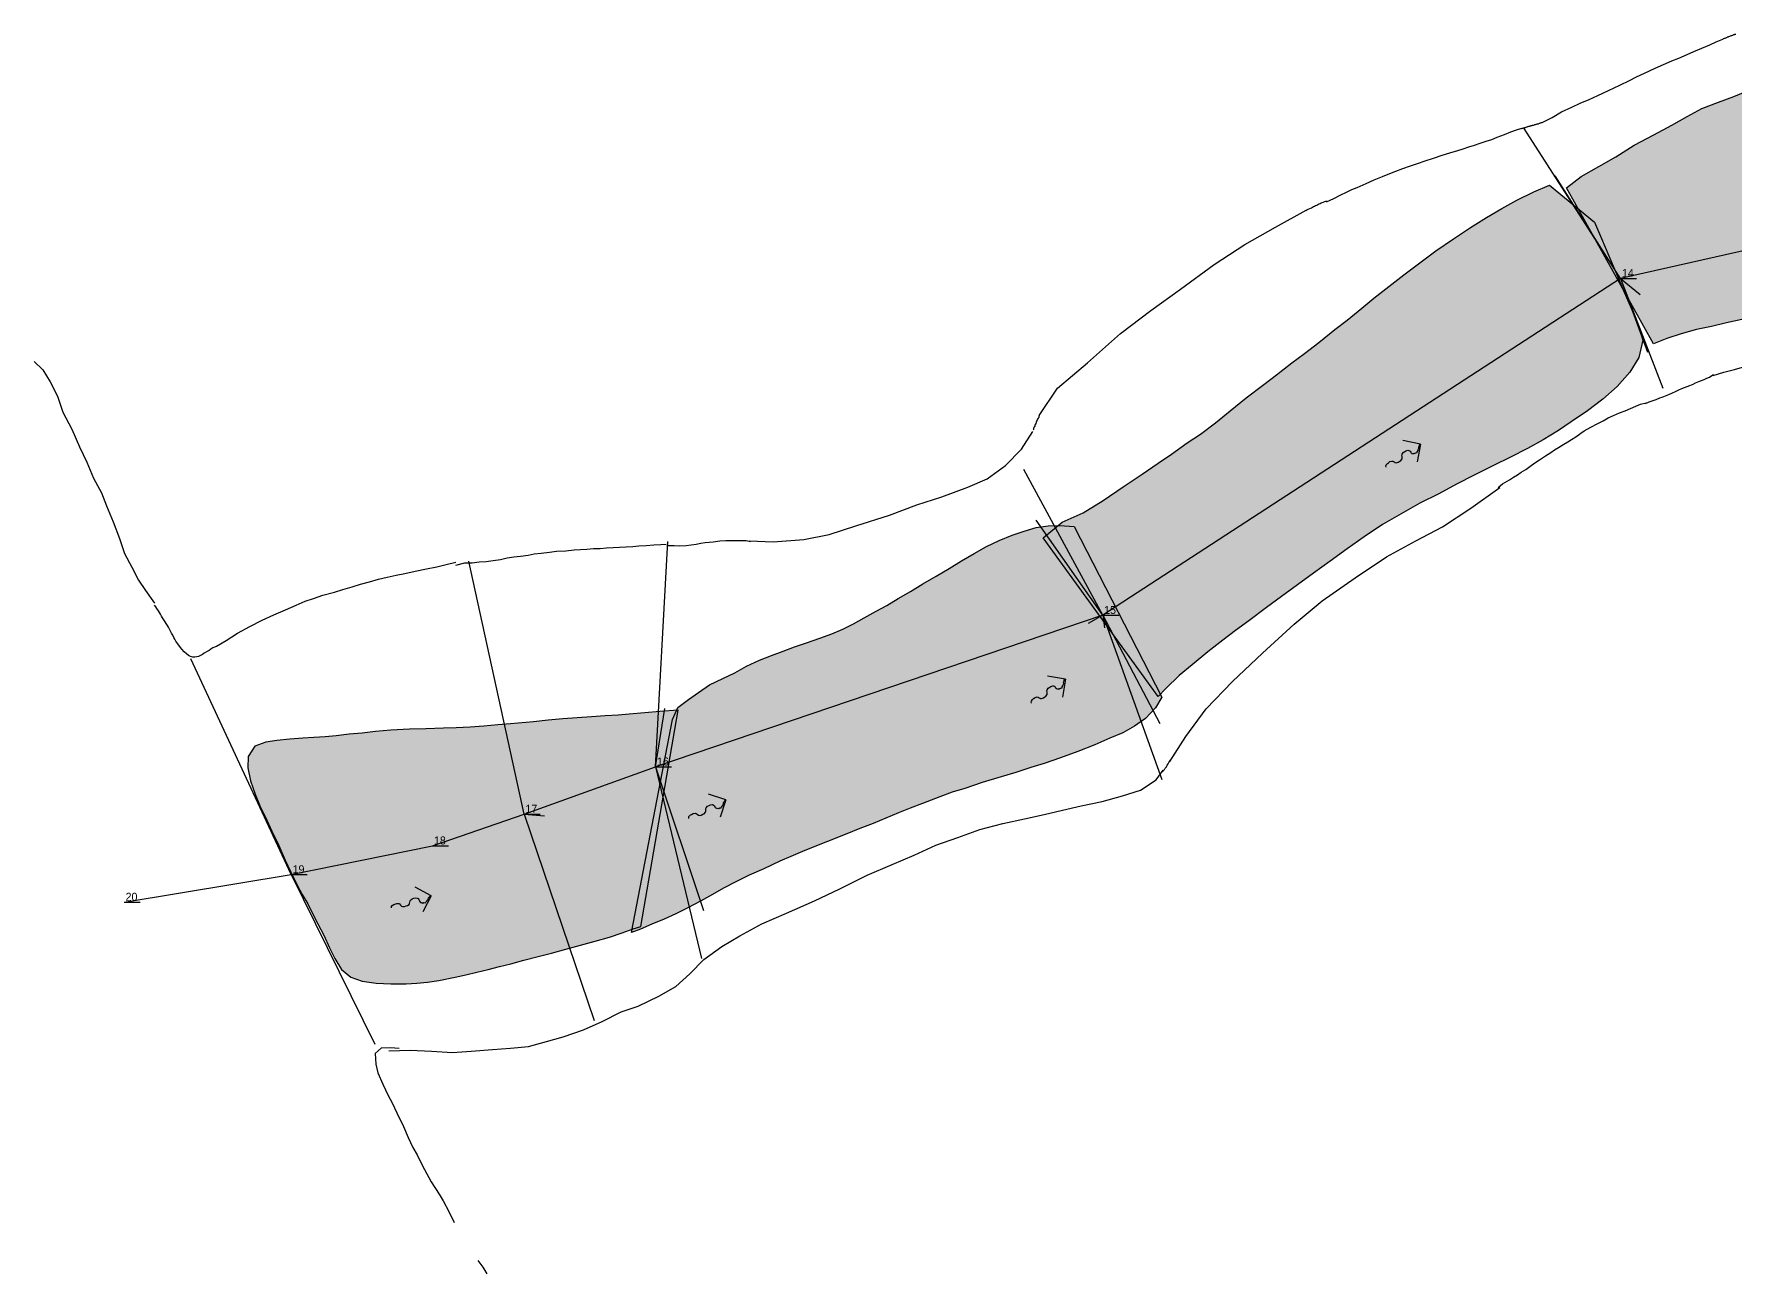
# Model space of a CAD drawing. Header units: millimetres. Extents: x -176 to 102, y -58 to 61.
# Drawn here: x -176.5 to -112.7, y -58.4 to -11.9 of the extents above; entities that cross this region are included whole.
import ezdxf

# ---------------------------------------------------------------- set-up
doc = ezdxf.new("R2010")
doc.units = ezdxf.units.MM
doc.header["$LTSCALE"] = 0.2
doc.linetypes.add('A_water', pattern=[0])
doc.linetypes.add('L_WALL', pattern=[0])
for name, color, linetype in [('LEG', 1, 'Continuous'), ('SCRAP_0', 7, 'Continuous'), ('SPLAY', 2, 'Continuous'), ('STATION', 3, 'Continuous')]:
    doc.layers.add(name, color=color, linetype=linetype)

# ---------------------------------------------------------------- blocks, each defined once
blk = doc.blocks.new('B_water-flow')
at = {"color": 150}
for q in [(-0.2, 0.3), (0.2, 0.3)]:
    blk.add_line((0, 0.5), q, dxfattribs=at)
for points in [[(0, 0.15), (-0.02, 0.16), (-0.03, 0.17), (-0.04, 0.2), (-0.04, 0.23), (-0.04, 0.25), (-0.03, 0.28), (-0.02, 0.29), (0, 0.3)], [(0.08, 0.38), (0.07, 0.39), (0.06, 0.41), (0.05, 0.42), (0.04, 0.44), (0.02, 0.45), (0.01, 0.47), (0, 0.48), (0, 0.5)], [(0, 0.3), (0.02, 0.3), (0.03, 0.3), (0.05, 0.31), (0.06, 0.32), (0.06, 0.33), (0.07, 0.34), (0.07, 0.36), (0.08, 0.38)], [(0, -0.15), (-0.02, -0.14), (-0.03, -0.13), (-0.04, -0.1), (-0.04, -0.08), (-0.04, -0.05), (-0.03, -0.02), (-0.02, -0.01), (0, 0)], [(0, 0), (0.02, 0.01), (0.03, 0.02), (0.04, 0.05), (0.04, 0.08), (0.04, 0.1), (0.03, 0.13), (0.02, 0.14), (0, 0.15)]]:
    blk.add_lwpolyline(points, dxfattribs=at)

msp = doc.modelspace()

# ---------------------------------------------------------------- hatches: boundary and pattern name
at = {"layer": 'SCRAP_0', "linetype": 'A_water'}
for points in [[(-119.04, -17.65), (-118.49, -17.22), (-117.83, -16.84), (-117.19, -16.48), (-116.5, -16.05), (-115.76, -15.66), (-115.09, -15.3), (-114.51, -14.97), (-113.96, -14.67), (-113.34, -14.44), (-112.77, -14.22), (-112.19, -13.99), (-111.58, -13.77), (-110.96, -13.58), (-110.2, -13.38), (-109.43, -13.19), (-108.85, -13.07), (-108.25, -12.96), (-107.68, -12.86), (-107.09, -12.75), (-106.33, -12.63), (-105.75, -12.53), (-105.08, -12.43), (-104.24, -12.29), (-103.47, -12.18), (-102.81, -12.1), (-102.09, -12.02), (-101.55, -11.99), (-100.98, -11.97), (-100.33, -11.96), (-99.71, -11.94), (-99.12, -11.94), (-98.59, -11.94), (-98.07, -11.97), (-99.06, -19.53), (-99.65, -19.69), (-100.23, -19.81), (-100.75, -19.91), (-101.27, -20.02), (-101.8, -20.13), (-102.33, -20.26), (-102.85, -20.4), (-103.37, -20.54), (-103.88, -20.68), (-104.39, -20.81), (-104.89, -20.95), (-105.55, -21.11), (-106.06, -21.24), (-106.6, -21.37), (-107.16, -21.49), (-107.72, -21.62), (-108.33, -21.76), (-108.89, -21.88), (-109.4, -21.97), (-109.99, -22.08), (-110.64, -22.21), (-111.27, -22.34), (-111.88, -22.45), (-112.47, -22.58), (-113.04, -22.71), (-113.6, -22.84), (-114.16, -22.96), (-114.74, -23.12), (-115.27, -23.29), (-115.78, -23.49), (-119.04, -17.65)], [(-138.65, -30.77), (-137.94, -30.18), (-137.15, -29.83), (-136.4, -29.37), (-135.66, -28.85), (-134.94, -28.38), (-134.34, -27.97), (-133.84, -27.63), (-133.25, -27.21), (-132.76, -26.88), (-132.2, -26.45), (-131.64, -26), (-131.05, -25.52), (-130.38, -25.02), (-129.91, -24.66), (-129.33, -24.21), (-128.86, -23.85), (-128.32, -23.44), (-127.72, -22.96), (-127.26, -22.6), (-126.71, -22.15), (-126.26, -21.78), (-125.81, -21.43), (-125.14, -20.91), (-124.59, -20.49), (-123.93, -20.01), (-123.27, -19.56), (-122.64, -19.13), (-122.04, -18.76), (-121.46, -18.42), (-120.9, -18.11), (-120.26, -17.8), (-119.68, -17.54), (-117.99, -18.93), (-117.73, -19.54), (-117.45, -20.19), (-117.16, -20.87), (-116.88, -21.56), (-116.61, -22.16), (-116.36, -22.76), (-116.17, -23.35), (-116.33, -24), (-116.66, -24.55), (-117.14, -25.09), (-117.68, -25.57), (-118.25, -26.01), (-118.86, -26.42), (-119.34, -26.74), (-119.91, -27.09), (-120.5, -27.42), (-121.14, -27.74), (-121.77, -28.06), (-122.5, -28.42), (-123.16, -28.75), (-123.82, -29.11), (-124.53, -29.47), (-125.24, -29.86), (-125.94, -30.27), (-126.62, -30.73), (-127.26, -31.18), (-127.9, -31.64), (-128.52, -32.09), (-129.12, -32.53), (-129.72, -32.96), (-130.28, -33.38), (-130.94, -33.88), (-131.44, -34.24), (-131.92, -34.6), (-132.48, -35.04), (-133.07, -35.52), (-133.55, -35.93), (-134.05, -36.41), (-134.34, -36.71), (-138.65, -30.77)], [(-152.55, -37.57), (-152.35, -37.13), (-151.95, -36.82), (-151.57, -36.56), (-151.16, -36.27), (-150.66, -36.04), (-150.21, -35.82), (-149.78, -35.57), (-149.29, -35.35), (-148.84, -35.18), (-148.4, -35.01), (-147.97, -34.85), (-147.52, -34.7), (-147.03, -34.53), (-146.57, -34.36), (-146.16, -34.19), (-145.76, -33.99), (-145.36, -33.77), (-144.91, -33.52), (-144.52, -33.3), (-144.09, -33.04), (-143.63, -32.78), (-143.16, -32.49), (-142.67, -32.2), (-142.18, -31.92), (-141.71, -31.63), (-141.24, -31.35), (-140.78, -31.09), (-140.3, -30.87), (-139.82, -30.66), (-139.37, -30.51), (-138.92, -30.38), (-138.47, -30.32), (-138.03, -30.3), (-137.49, -30.34), (-134.21, -36.74), (-134.44, -37.14), (-134.82, -37.54), (-135.23, -37.82), (-135.67, -38.07), (-136.16, -38.28), (-136.72, -38.52), (-137.35, -38.77), (-138.01, -39.01), (-138.62, -39.23), (-139.12, -39.38), (-139.68, -39.56), (-140.23, -39.72), (-140.94, -39.94), (-141.59, -40.16), (-142.07, -40.3), (-142.53, -40.47), (-143.18, -40.72), (-143.64, -40.9), (-144.08, -41.08), (-144.55, -41.27), (-145.03, -41.47), (-145.52, -41.66), (-146.01, -41.86), (-146.74, -42.15), (-147.21, -42.33), (-147.67, -42.52), (-148.11, -42.71), (-148.53, -42.89), (-149.13, -43.17), (-149.68, -43.41), (-150.17, -43.66), (-150.63, -43.9), (-151.05, -44.13), (-151.5, -44.38), (-151.97, -44.63), (-152.42, -44.86), (-152.86, -45.06), (-153.32, -45.25), (-153.75, -45.44), (-154.08, -45.56), (-152.55, -37.57)], [(-152.34, -37.23), (-153.02, -37.28), (-153.58, -37.33), (-154.17, -37.38), (-154.59, -37.41), (-155.07, -37.44), (-155.58, -37.47), (-156.12, -37.51), (-156.66, -37.55), (-157.21, -37.6), (-157.76, -37.66), (-158.62, -37.74), (-159.09, -37.78), (-159.62, -37.83), (-160.13, -37.86), (-160.66, -37.89), (-161.13, -37.9), (-161.79, -37.92), (-162.4, -37.94), (-163.1, -37.98), (-163.68, -38.03), (-164.18, -38.09), (-164.67, -38.13), (-165.15, -38.19), (-165.57, -38.22), (-165.99, -38.25), (-166.41, -38.28), (-166.89, -38.31), (-167.38, -38.36), (-167.79, -38.43), (-168.2, -38.58), (-168.45, -38.96), (-168.46, -39.39), (-168.36, -39.88), (-168.19, -40.38), (-168, -40.84), (-167.76, -41.35), (-167.57, -41.76), (-167.31, -42.3), (-167.07, -42.85), (-166.86, -43.3), (-166.62, -43.78), (-166.43, -44.13), (-166.22, -44.49), (-166.03, -44.87), (-165.84, -45.23), (-165.62, -45.66), (-165.4, -46.14), (-165.2, -46.54), (-164.96, -46.95), (-164.61, -47.23), (-164.18, -47.38), (-163.66, -47.46), (-163.1, -47.49), (-162.53, -47.49), (-162.13, -47.46), (-161.73, -47.42), (-161.31, -47.36), (-160.7, -47.24), (-160.29, -47.15), (-159.88, -47.05), (-159.46, -46.95), (-159.03, -46.84), (-158.61, -46.73), (-158.12, -46.6), (-157.58, -46.46), (-157.08, -46.34), (-156.54, -46.19), (-156, -46.04), (-155.45, -45.88), (-154.91, -45.73), (-154.43, -45.57), (-154.02, -45.42), (-153.74, -45.33), (-152.34, -37.23)]]:
    msp.add_hatch(color=1, dxfattribs=at).paths.add_polyline_path(points)

# ---------------------------------------------------------------- linework, layer by layer
at = {"layer": 'LEG'}
for p, q in [((-108.38, -19.09, -1), (-117.01, -21.04, -1)), ((-117.01, -21.04, -1), (-136.42, -33.67, -1)), ((-136.42, -33.67, -1), (-153.18, -39.35, -1)), ((-158.11, -41.12, -1), (-153.18, -39.35, -1)), ((-161.54, -42.31, -1), (-158.11, -41.12, -1)), ((-166.84, -43.39, -1), (-161.54, -42.31, -1)), ((-173.1, -44.42, -1), (-166.84, -43.39, -1))]:
    msp.add_line(p, q, dxfattribs=at)
at = {"layer": 'SCRAP_0', "color": 10, "linetype": 'L_wall', "elevation": 31, "flags": 128}
for points in [[(-119.95, -15.2), (-119.58, -15.01), (-119.22, -14.8), (-118.84, -14.62), (-118.52, -14.47), (-118.19, -14.33), (-117.86, -14.18), (-117.46, -14), (-117.04, -13.8), (-116.68, -13.62), (-116.41, -13.49), (-116.11, -13.35), (-115.71, -13.16), (-115.4, -13.02), (-115.09, -12.88), (-114.83, -12.78), (-114.52, -12.65), (-114.26, -12.53), (-113.97, -12.41), (-113.67, -12.28), (-113.43, -12.17), (-113.18, -12.07)], [(-113.18, -12.07), (-113.16, -12.06), (-113.14, -12.05), (-113.12, -12.04), (-113.09, -12.03), (-113.07, -12.02), (-113.05, -12.02), (-113.04, -12.01), (-113.02, -12), (-113, -11.99), (-112.99, -11.99), (-112.97, -11.98), (-112.95, -11.97), (-112.92, -11.96), (-112.89, -11.95), (-112.87, -11.94), (-112.86, -11.93), (-112.84, -11.93), (-112.82, -11.92), (-112.8, -11.92), (-112.78, -11.91), (-112.76, -11.9), (-112.74, -11.9), (-112.73, -11.89), (-112.71, -11.88), (-112.69, -11.88)], [(-120.76, -15.42), (-120.73, -15.42), (-120.7, -15.41), (-120.68, -15.41), (-120.65, -15.4), (-120.63, -15.39), (-120.6, -15.38), (-120.58, -15.38), (-120.55, -15.37), (-120.53, -15.36), (-120.51, -15.36), (-120.49, -15.35), (-120.47, -15.34), (-120.45, -15.33), (-120.43, -15.33), (-120.4, -15.32), (-120.38, -15.32), (-120.36, -15.31), (-120.33, -15.31), (-120.31, -15.3), (-120.29, -15.29), (-120.27, -15.29), (-120.24, -15.28), (-120.22, -15.27), (-120.2, -15.27), (-120.18, -15.26), (-120.16, -15.26), (-120.14, -15.25), (-120.12, -15.24), (-120.09, -15.24), (-120.07, -15.23), (-120.04, -15.22), (-120.02, -15.21), (-120, -15.21), (-119.98, -15.2), (-119.97, -15.19), (-119.96, -15.19)], [(-128.03, -18.17), (-127.76, -18.04), (-127.5, -17.91), (-127.28, -17.81), (-127.08, -17.71), (-126.88, -17.63), (-126.55, -17.48), (-126.25, -17.34), (-125.94, -17.22), (-125.66, -17.11), (-125.44, -17.02), (-125.17, -16.92), (-124.92, -16.83), (-124.62, -16.73), (-124.33, -16.63), (-124.02, -16.53), (-123.7, -16.42), (-123.41, -16.33), (-123.11, -16.24), (-122.91, -16.18), (-122.7, -16.11), (-122.49, -16.04), (-122.27, -15.97), (-122.05, -15.9), (-121.84, -15.83), (-121.63, -15.75), (-121.36, -15.65), (-121.12, -15.55), (-120.88, -15.46), (-120.75, -15.42)], [(-138.8, -26.18), (-138.12, -25.15), (-136.99, -24.21), (-135.75, -23.11), (-134.62, -22.24), (-133.51, -21.45), (-132.24, -20.52), (-131.1, -19.77), (-129.94, -19.12), (-128.79, -18.48)], [(-128.81, -18.49), (-128.77, -18.47), (-128.72, -18.45), (-128.66, -18.42), (-128.6, -18.39), (-128.56, -18.37), (-128.52, -18.35), (-128.48, -18.33), (-128.44, -18.31), (-128.4, -18.29), (-128.36, -18.27), (-128.32, -18.25), (-128.27, -18.23), (-128.23, -18.21), (-128.16, -18.18), (-128.1, -18.16), (-128.06, -18.15), (-128.02, -18.14)], [(-113.54, -24.68), (-113.14, -24.56), (-112.74, -24.45), (-112.35, -24.34), (-111.96, -24.23), (-111.56, -24.13), (-111.16, -24.05), (-110.66, -23.91), (-110.22, -23.81), (-109.75, -23.68), (-109.32, -23.6), (-108.81, -23.51)], [(-176.48, -24.16), (-176.15, -24.47), (-175.87, -24.92), (-175.6, -25.45), (-175.4, -26.05), (-175.06, -26.69), (-174.77, -27.35), (-174.5, -27.93), (-174.25, -28.53), (-173.95, -29.08), (-173.76, -29.57), (-173.52, -30.17), (-173.28, -30.79), (-173.09, -31.35), (-172.82, -31.87), (-172.56, -32.35), (-172.3, -32.74), (-171.96, -33.21)], [(-116.07, -25.73), (-115.94, -25.67), (-115.82, -25.63), (-115.67, -25.58), (-115.54, -25.52), (-115.45, -25.49), (-115.32, -25.44), (-115.2, -25.39), (-115.06, -25.33), (-114.95, -25.28), (-114.83, -25.22), (-114.71, -25.17), (-114.62, -25.13), (-114.52, -25.09), (-114.41, -25.05), (-114.29, -25), (-114.2, -24.96), (-114.08, -24.91), (-113.98, -24.87), (-113.88, -24.83), (-113.78, -24.78), (-113.68, -24.74), (-113.59, -24.68), (-113.53, -24.64)], [(-121.6, -28.88), (-121.44, -28.74), (-121.17, -28.59), (-121.03, -28.49), (-120.88, -28.4), (-120.74, -28.31), (-120.56, -28.2), (-120.36, -28.06), (-120.19, -27.93), (-120.05, -27.84), (-119.83, -27.69), (-119.63, -27.57), (-119.49, -27.47), (-119.34, -27.38), (-119.14, -27.26), (-118.99, -27.17), (-118.85, -27.08), (-118.69, -26.98), (-118.5, -26.84), (-118.37, -26.75), (-118.12, -26.62), (-117.89, -26.49), (-117.66, -26.38), (-117.48, -26.27), (-117.27, -26.18), (-117.05, -26.08), (-116.84, -26), (-116.64, -25.92), (-116.44, -25.83), (-116.26, -25.76), (-116.05, -25.7)], [(-149.66, -30.88), (-148.77, -30.91), (-147.62, -30.83), (-146.67, -30.64), (-145.68, -30.32), (-144.41, -29.92), (-143.39, -29.53), (-142.45, -29.23), (-141.48, -28.87), (-140.75, -28.55), (-140.06, -28.05), (-139.46, -27.44), (-139.04, -26.78)], [(-138.8, -26.19), (-138.81, -26.22), (-138.82, -26.25), (-138.84, -26.28), (-138.86, -26.32), (-138.88, -26.36), (-138.9, -26.39), (-138.91, -26.43), (-138.93, -26.48), (-138.95, -26.52), (-138.96, -26.56), (-138.97, -26.59), (-138.99, -26.61), (-139, -26.64), (-139.01, -26.67), (-139.02, -26.7), (-139.03, -26.73)], [(-133.91, -39.15), (-133.3, -38.21), (-132.54, -37.18), (-131.56, -36.15), (-130.43, -35.09), (-129.25, -34), (-128.19, -33.13), (-126.96, -32.26), (-125.79, -31.48), (-124.69, -30.88), (-123.69, -30.35), (-122.62, -29.65), (-121.53, -28.88)], [(-160.67, -31.79), (-160.33, -31.7), (-160.06, -31.7), (-159.8, -31.67), (-159.53, -31.65), (-159.27, -31.62), (-158.99, -31.58), (-158.74, -31.52), (-158.49, -31.48), (-158.24, -31.45), (-157.96, -31.41), (-157.73, -31.37), (-157.47, -31.34), (-157.16, -31.3), (-156.89, -31.27), (-156.54, -31.25), (-156.23, -31.22), (-156, -31.2), (-155.76, -31.19), (-155.51, -31.17), (-155.26, -31.16), (-155.02, -31.14), (-154.77, -31.13), (-154.53, -31.12), (-154.28, -31.1), (-154.04, -31.09), (-153.81, -31.07), (-153.54, -31.05), (-153.25, -31.03), (-152.98, -31.01), (-152.79, -31)], [(-152.73, -31.05), (-152.49, -31.05), (-152.27, -31.06), (-152.04, -31.05), (-151.85, -31.03), (-151.66, -31), (-151.49, -30.97), (-151.32, -30.94), (-151.02, -30.91), (-150.77, -30.88), (-150.55, -30.86), (-150.34, -30.86), (-150.14, -30.86), (-149.96, -30.86), (-149.79, -30.87), (-149.63, -30.9)], [(-169.64, -34.83), (-169.28, -34.61), (-168.85, -34.34), (-168.39, -34.09), (-167.93, -33.85), (-167.49, -33.65), (-167.06, -33.46), (-166.66, -33.29), (-166.32, -33.14), (-166.01, -33.04), (-165.65, -32.92), (-165.22, -32.8), (-164.9, -32.7), (-164.56, -32.6), (-164.24, -32.5), (-163.9, -32.41), (-163.57, -32.32), (-163.24, -32.24), (-162.9, -32.17), (-162.58, -32.1), (-162.2, -32.02), (-161.77, -31.93), (-161.38, -31.85), (-161.03, -31.76), (-160.67, -31.68)], [(-169.64, -34.84), (-169.72, -34.86), (-169.78, -34.89), (-169.85, -34.94), (-169.92, -34.99), (-170.01, -35.04), (-170.1, -35.09), (-170.17, -35.14), (-170.24, -35.18), (-170.31, -35.21), (-170.38, -35.23), (-170.45, -35.24), (-170.53, -35.24), (-170.62, -35.21), (-170.69, -35.17), (-170.77, -35.11), (-170.85, -35.04), (-170.94, -34.94), (-171.03, -34.83), (-171.09, -34.74), (-171.16, -34.64), (-171.2, -34.57), (-171.24, -34.5), (-171.28, -34.41), (-171.33, -34.34), (-171.36, -34.26), (-171.4, -34.19), (-171.44, -34.12), (-171.48, -34.05), (-171.53, -33.98), (-171.57, -33.91), (-171.61, -33.84), (-171.66, -33.77), (-171.7, -33.7), (-171.74, -33.63), (-171.78, -33.57), (-171.82, -33.5), (-171.88, -33.42), (-171.92, -33.35), (-171.96, -33.29)], [(-163.18, -50), (-162.38, -49.97), (-161.58, -50.01), (-160.79, -50.06), (-160.1, -50.01), (-159.3, -49.95), (-158.62, -49.89), (-157.95, -49.83), (-157.27, -49.64), (-156.64, -49.47), (-155.89, -49.21), (-155.18, -48.89), (-154.47, -48.54), (-153.83, -48.32), (-153.06, -47.95), (-152.42, -47.58), (-151.9, -47.11), (-151.37, -46.57), (-150.7, -46.08), (-150.03, -45.69), (-149.2, -45.23), (-148.27, -44.83), (-147.22, -44.37), (-146.27, -43.92), (-145.25, -43.41), (-144.32, -43.01), (-143.49, -42.66), (-142.68, -42.28), (-141.85, -42), (-141.03, -41.7), (-140.16, -41.48), (-139.35, -41.3), (-138.62, -41.14), (-137.93, -40.98), (-137.23, -40.81), (-136.44, -40.65), (-135.68, -40.44), (-135.01, -40.22), (-134.42, -39.84), (-134.15, -39.48)], [(-134.18, -39.54), (-134.15, -39.5), (-134.11, -39.45), (-134.08, -39.4), (-134.03, -39.35), (-134, -39.29), (-133.97, -39.24), (-133.94, -39.19), (-133.91, -39.14), (-133.88, -39.1)], [(-162.79, -49.91), (-163.12, -49.88), (-163.47, -49.89), (-163.69, -50.1), (-163.67, -50.49), (-163.59, -50.82), (-163.41, -51.24), (-163.21, -51.67), (-163.05, -51.94), (-162.88, -52.32), (-162.63, -52.83), (-162.46, -53.25), (-162.28, -53.62), (-162.12, -53.9), (-161.98, -54.18), (-161.84, -54.44), (-161.59, -54.91), (-161.3, -55.37), (-161.15, -55.62), (-160.93, -56.02), (-160.73, -56.43)], [(-159.84, -57.85), (-159.66, -58.1), (-159.51, -58.36)]]:
    msp.add_lwpolyline(points, dxfattribs=at)
at = {"layer": 'SCRAP_0', "color": 1, "linetype": 'A_water', "elevation": 7, "flags": 128}
for points in [[(-119.04, -17.65), (-118.49, -17.22), (-117.83, -16.84), (-117.19, -16.48), (-116.5, -16.05), (-115.76, -15.66), (-115.09, -15.3), (-114.51, -14.97), (-113.96, -14.67), (-113.34, -14.44), (-112.77, -14.22), (-112.19, -13.99), (-111.58, -13.77), (-110.96, -13.58), (-110.2, -13.38), (-109.43, -13.19), (-108.85, -13.07), (-108.25, -12.96), (-107.68, -12.86), (-107.09, -12.75), (-106.33, -12.63), (-105.75, -12.53), (-105.08, -12.43), (-104.24, -12.29), (-103.47, -12.18), (-102.81, -12.1), (-102.09, -12.02), (-101.55, -11.99), (-100.98, -11.97), (-100.33, -11.96), (-99.71, -11.94), (-99.12, -11.94), (-98.59, -11.94), (-98.07, -11.97), (-99.06, -19.53), (-99.65, -19.69), (-100.23, -19.81), (-100.75, -19.91), (-101.27, -20.02), (-101.8, -20.13), (-102.33, -20.26), (-102.85, -20.4), (-103.37, -20.54), (-103.88, -20.68), (-104.39, -20.81), (-104.89, -20.95), (-105.55, -21.11), (-106.06, -21.24), (-106.6, -21.37), (-107.16, -21.49), (-107.72, -21.62), (-108.33, -21.76), (-108.89, -21.88), (-109.4, -21.97), (-109.99, -22.08), (-110.64, -22.21), (-111.27, -22.34), (-111.88, -22.45), (-112.47, -22.58), (-113.04, -22.71), (-113.6, -22.84), (-114.16, -22.96), (-114.74, -23.12), (-115.27, -23.29), (-115.78, -23.49), (-119.04, -17.65)], [(-138.65, -30.77), (-137.94, -30.18), (-137.15, -29.83), (-136.4, -29.37), (-135.66, -28.85), (-134.94, -28.38), (-134.34, -27.97), (-133.84, -27.63), (-133.25, -27.21), (-132.76, -26.88), (-132.2, -26.45), (-131.64, -26), (-131.05, -25.52), (-130.38, -25.02), (-129.91, -24.66), (-129.33, -24.21), (-128.86, -23.85), (-128.32, -23.44), (-127.72, -22.96), (-127.26, -22.6), (-126.71, -22.15), (-126.26, -21.78), (-125.81, -21.43), (-125.14, -20.91), (-124.59, -20.49), (-123.93, -20.01), (-123.27, -19.56), (-122.64, -19.13), (-122.04, -18.76), (-121.46, -18.42), (-120.9, -18.11), (-120.26, -17.8), (-119.68, -17.54), (-117.99, -18.93), (-117.73, -19.54), (-117.45, -20.19), (-117.16, -20.87), (-116.88, -21.56), (-116.61, -22.16), (-116.36, -22.76), (-116.17, -23.35), (-116.33, -24), (-116.66, -24.55), (-117.14, -25.09), (-117.68, -25.57), (-118.25, -26.01), (-118.86, -26.42), (-119.34, -26.74), (-119.91, -27.09), (-120.5, -27.42), (-121.14, -27.74), (-121.77, -28.06), (-122.5, -28.42), (-123.16, -28.75), (-123.82, -29.11), (-124.53, -29.47), (-125.24, -29.86), (-125.94, -30.27), (-126.62, -30.73), (-127.26, -31.18), (-127.9, -31.64), (-128.52, -32.09), (-129.12, -32.53), (-129.72, -32.96), (-130.28, -33.38), (-130.94, -33.88), (-131.44, -34.24), (-131.92, -34.6), (-132.48, -35.04), (-133.07, -35.52), (-133.55, -35.93), (-134.05, -36.41), (-134.34, -36.71), (-138.65, -30.77)], [(-152.55, -37.57), (-152.35, -37.13), (-151.95, -36.82), (-151.57, -36.56), (-151.16, -36.27), (-150.66, -36.04), (-150.21, -35.82), (-149.78, -35.57), (-149.29, -35.35), (-148.84, -35.18), (-148.4, -35.01), (-147.97, -34.85), (-147.52, -34.7), (-147.03, -34.53), (-146.57, -34.36), (-146.16, -34.19), (-145.76, -33.99), (-145.36, -33.77), (-144.91, -33.52), (-144.52, -33.3), (-144.09, -33.04), (-143.63, -32.78), (-143.16, -32.49), (-142.67, -32.2), (-142.18, -31.92), (-141.71, -31.63), (-141.24, -31.35), (-140.78, -31.09), (-140.3, -30.87), (-139.82, -30.66), (-139.37, -30.51), (-138.92, -30.38), (-138.47, -30.32), (-138.03, -30.3), (-137.49, -30.34), (-134.21, -36.74), (-134.44, -37.14), (-134.82, -37.54), (-135.23, -37.82), (-135.67, -38.07), (-136.16, -38.28), (-136.72, -38.52), (-137.35, -38.77), (-138.01, -39.01), (-138.62, -39.23), (-139.12, -39.38), (-139.68, -39.56), (-140.23, -39.72), (-140.94, -39.94), (-141.59, -40.16), (-142.07, -40.3), (-142.53, -40.47), (-143.18, -40.72), (-143.64, -40.9), (-144.08, -41.08), (-144.55, -41.27), (-145.03, -41.47), (-145.52, -41.66), (-146.01, -41.86), (-146.74, -42.15), (-147.21, -42.33), (-147.67, -42.52), (-148.11, -42.71), (-148.53, -42.89), (-149.13, -43.17), (-149.68, -43.41), (-150.17, -43.66), (-150.63, -43.9), (-151.05, -44.13), (-151.5, -44.38), (-151.97, -44.63), (-152.42, -44.86), (-152.86, -45.06), (-153.32, -45.25), (-153.75, -45.44), (-154.08, -45.56), (-152.55, -37.57)], [(-152.34, -37.23), (-153.02, -37.28), (-153.58, -37.33), (-154.17, -37.38), (-154.59, -37.41), (-155.07, -37.44), (-155.58, -37.47), (-156.12, -37.51), (-156.66, -37.55), (-157.21, -37.6), (-157.76, -37.66), (-158.62, -37.74), (-159.09, -37.78), (-159.62, -37.83), (-160.13, -37.86), (-160.66, -37.89), (-161.13, -37.9), (-161.79, -37.92), (-162.4, -37.94), (-163.1, -37.98), (-163.68, -38.03), (-164.18, -38.09), (-164.67, -38.13), (-165.15, -38.19), (-165.57, -38.22), (-165.99, -38.25), (-166.41, -38.28), (-166.89, -38.31), (-167.38, -38.36), (-167.79, -38.43), (-168.2, -38.58), (-168.45, -38.96), (-168.46, -39.39), (-168.36, -39.88), (-168.19, -40.38), (-168, -40.84), (-167.76, -41.35), (-167.57, -41.76), (-167.31, -42.3), (-167.07, -42.85), (-166.86, -43.3), (-166.62, -43.78), (-166.43, -44.13), (-166.22, -44.49), (-166.03, -44.87), (-165.84, -45.23), (-165.62, -45.66), (-165.4, -46.14), (-165.2, -46.54), (-164.96, -46.95), (-164.61, -47.23), (-164.18, -47.38), (-163.66, -47.46), (-163.1, -47.49), (-162.53, -47.49), (-162.13, -47.46), (-161.73, -47.42), (-161.31, -47.36), (-160.7, -47.24), (-160.29, -47.15), (-159.88, -47.05), (-159.46, -46.95), (-159.03, -46.84), (-158.61, -46.73), (-158.12, -46.6), (-157.58, -46.46), (-157.08, -46.34), (-156.54, -46.19), (-156, -46.04), (-155.45, -45.88), (-154.91, -45.73), (-154.43, -45.57), (-154.02, -45.42), (-153.74, -45.33), (-152.34, -37.23)]]:
    msp.add_lwpolyline(points, close=True, dxfattribs=at)
at = {"layer": 'SPLAY'}
for p, q in [((-117.01, -21.04, -1), (-120.63, -15.42, -1)), ((-117.01, -21.04, -1), (-119.46, -17.19, -1)), ((-117.01, -21.04, -1), (-115.42, -25.16, -1)), ((-117.01, -21.04, -1), (-116, -23.81, -1)), ((-117.01, -21.04, -1), (-116.27, -21.64, -1)), ((-136.42, -33.67, -1), (-139.38, -28.21, -1)), ((-136.42, -33.67, -1), (-138.92, -30.1, -1)), ((-153.18, -39.35, -1), (-152.72, -30.9, -1)), ((-158.11, -41.12, -1), (-160.18, -31.64, -1)), ((-136.42, -33.67, -1), (-136.97, -33.98, -1)), ((-136.42, -33.67, -1), (-134.2, -39.83, -1)), ((-136.42, -33.67, -1), (-134.28, -37.72, -1)), ((-136.42, -33.67, -1), (-136.36, -34.14, -1)), ((-166.84, -43.39, -1), (-170.6, -35.3, -1)), ((-153.18, -39.35, -1), (-152.84, -37.16, -1)), ((-153.18, -39.35, -1), (-151.46, -46.53, -1)), ((-153.18, -39.35, -1), (-151.39, -44.73, -1)), ((-158.11, -41.12, -1), (-155.48, -48.86, -1)), ((-158.11, -41.12, -1), (-157.34, -41.19, -1)), ((-166.84, -43.39, -1), (-163.7, -49.75, -1))]:
    msp.add_line(p, q, dxfattribs=at)
at = {"layer": 'STATION'}
for p, q in [((-117.01, -21.04, -1), (-116.41, -21.04, -1)), ((-136.42, -33.67, -1), (-135.82, -33.67, -1)), ((-153.18, -39.35, -1), (-152.58, -39.35, -1)), ((-158.11, -41.12, -1), (-157.51, -41.12, -1)), ((-161.54, -42.31, -1), (-160.94, -42.31, -1)), ((-166.84, -43.39, -1), (-166.24, -43.39, -1)), ((-173.1, -44.42, -1), (-172.5, -44.42, -1))]:
    msp.add_line(p, q, dxfattribs=at)

# ---------------------------------------------------------------- block references
at = {"layer": 'SCRAP_0', "xscale": 2.4, "yscale": 2.4}
for p, rotation in [((-125.5, -27.92, 1), 303.97), ((-138.8, -36.76, 1), 305.39), ((-151.62, -41.13, 1), 296.77), ((-162.74, -44.53, 1), 286.79)]:
    msp.add_blockref('B_water-flow', p, dxfattribs=dict(at, rotation=rotation))

# ---------------------------------------------------------------- texts
at = {"layer": 'STATION'}
for s, p in [('14', (-116.96, -20.99, -1)), ('15', (-136.37, -33.62, -1)), ('16', (-153.13, -39.3, -1)), ('17', (-158.06, -41.07, -1)), ('18', (-161.49, -42.26, -1)), ('19', (-166.79, -43.34, -1)), ('20', (-173.05, -44.37, -1))]:
    msp.add_text(s, height=0.3, dxfattribs=at).set_placement(p)

doc.saveas('drawing.dxf')
